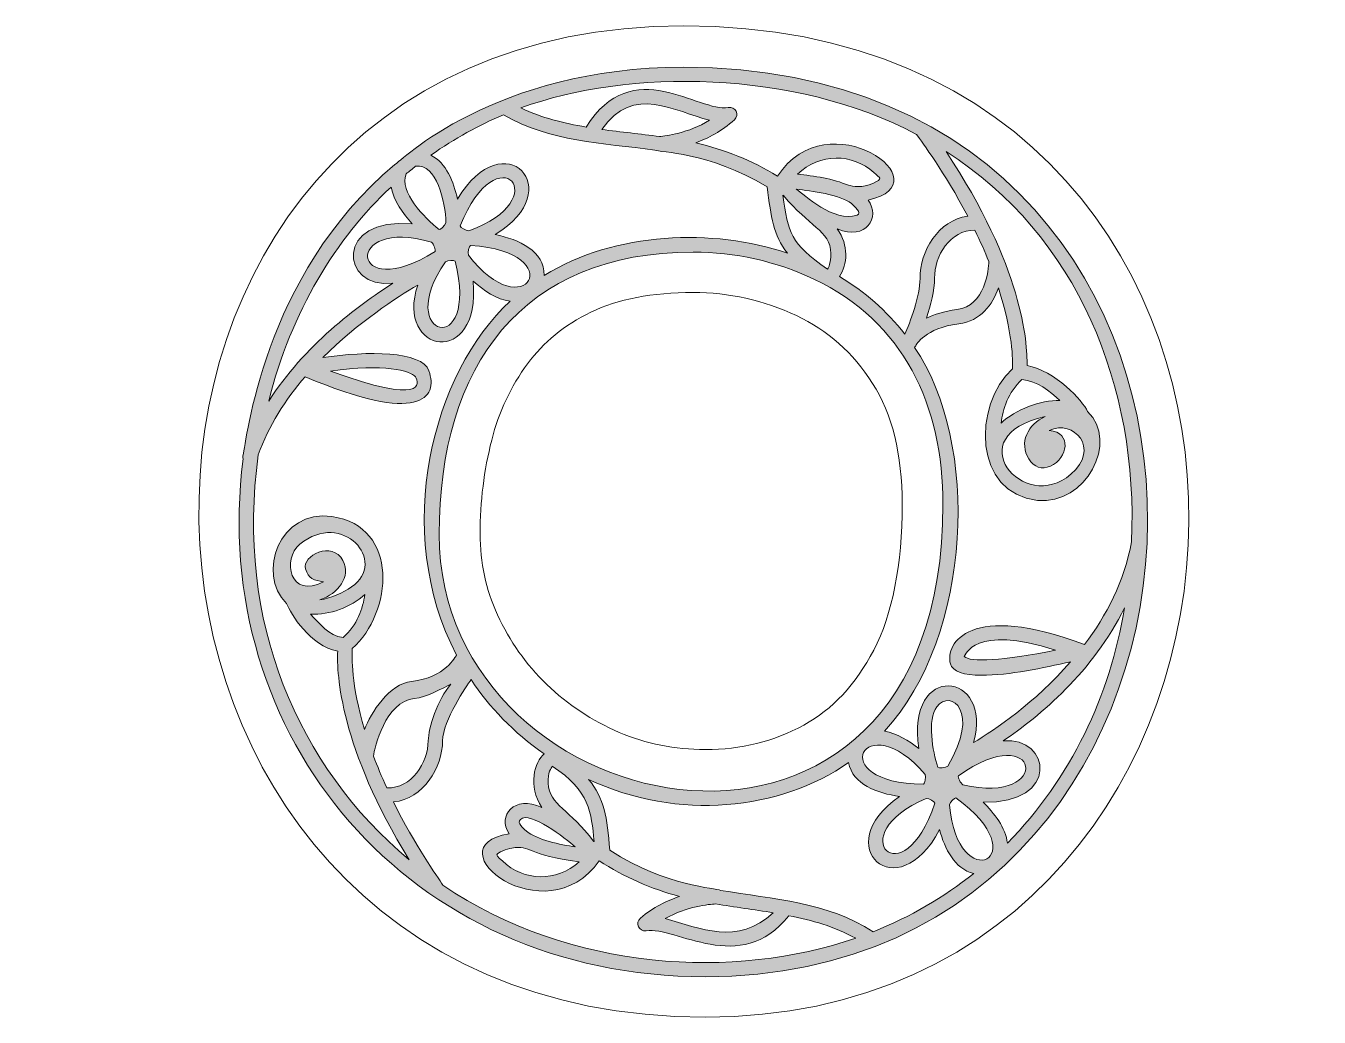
# Model space of a CAD drawing. Header units: inches. Extents: x -26 to -12.2, y -9.1 to -3.1.
# Drawn here: x -16.219 to -14.043, y -8.841 to -7.174 of the extents above; entities that cross this region are included whole.
import ezdxf

# ---------------------------------------------------------------- set-up
doc = ezdxf.new("R2010")
doc.units = ezdxf.units.IN
doc.header["$MEASUREMENT"] = 0
doc.layers.add('_U+0421_U+043B_U+043E_U+0439 1', color=7, linetype='Continuous')

msp = doc.modelspace()

# ---------------------------------------------------------------- hatches: boundary and pattern name
at = {"layer": '_U+0421_U+043B_U+043E_U+0439 1', "true_color": 0xffffff}
h = msp.add_hatch(color=7, dxfattribs=at)
h.dxf.hatch_style = 2
edge = h.paths.add_edge_path()
edge.add_spline(control_points=[(-15.1125, -7.2438), (-15.4311, -7.2438), (-15.5903, -7.4034), (-15.5981, -7.4075), (-15.8233, -7.5968), (-15.8471, -7.8759), (-15.8533, -7.8954), (-15.8541, -7.8978), (-15.8539, -7.9002), (-15.8532, -7.9025), (-15.9127, -8.3687), (-15.5754, -8.7732), (-15.0757, -8.7732), (-14.1045, -8.7732), (-14.0505, -7.2438), (-15.1125, -7.2438)], knot_values=[0, 0, 0, 0, 0.013889, 0.013889, 0.013889, 0.027778, 0.027778, 0.027778, 0.041667, 0.041667, 0.041667, 0.055556, 0.055556, 0.055556, 0.069444, 0.069444, 0.069444, 0.069444], degree=3, periodic=0)
edge.add_line((-15.1125, -7.2438), (-15.1125, -7.2438))
edge = h.paths.add_edge_path()
edge.add_spline(control_points=[(-14.7202, -7.3568), (-14.7111, -7.3704), (-14.6738, -7.4187), (-14.6343, -7.4941), (-14.6839, -7.5008), (-14.7148, -7.5535), (-14.7144, -7.5988), (-14.7142, -7.6283), (-14.7319, -7.6738), (-14.7398, -7.6928), (-14.771, -7.6531), (-14.8078, -7.6207), (-14.8499, -7.5958), (-14.8364, -7.5753), (-14.834, -7.5432), (-14.8537, -7.5156), (-14.8053, -7.5362), (-14.7805, -7.4959), (-14.8019, -7.4671), (-14.6707, -7.4396), (-14.8695, -7.2965), (-14.9544, -7.4269), (-14.9971, -7.4005), (-15.0432, -7.3823), (-15.0915, -7.3709), (-15.0708, -7.3632), (-15.0478, -7.3511), (-15.0268, -7.3322), (-15.0176, -7.3241), (-15.0251, -7.309), (-15.0373, -7.3113), (-15.0856, -7.3211), (-15.1982, -7.219), (-15.2762, -7.3443), (-15.3142, -7.3379), (-15.3505, -7.3292), (-15.3858, -7.3121), (-15.206, -7.2465), (-14.9268, -7.2471), (-14.7202, -7.3568)], knot_values=[0, 0, 0, 0, 0.013889, 0.013889, 0.013889, 0.027778, 0.027778, 0.027778, 0.041667, 0.041667, 0.041667, 0.055556, 0.055556, 0.055556, 0.069444, 0.069444, 0.069444, 0.083333, 0.083333, 0.083333, 0.097222, 0.097222, 0.097222, 0.111111, 0.111111, 0.111111, 0.125, 0.125, 0.125, 0.138889, 0.138889, 0.138889, 0.152778, 0.152778, 0.152778, 0.166667, 0.166667, 0.166667, 0.180556, 0.180556, 0.180556, 0.180556], degree=3, periodic=0)
edge.add_line((-14.7202, -7.3568), (-14.7202, -7.3568))
edge = h.paths.add_edge_path()
edge.add_spline(control_points=[(-14.6222, -7.5179), (-14.6132, -7.5364), (-14.6054, -7.5539), (-14.5988, -7.5704), (-14.5993, -7.584), (-14.6044, -7.6451), (-14.6526, -7.6512), (-14.6741, -7.6539), (-14.6908, -7.6595), (-14.7038, -7.666), (-14.6966, -7.6443), (-14.69, -7.6188), (-14.6901, -7.5986), (-14.6905, -7.5612), (-14.664, -7.5171), (-14.6222, -7.5179)], knot_values=[0, 0, 0, 0, 0.013889, 0.013889, 0.013889, 0.027778, 0.027778, 0.027778, 0.041667, 0.041667, 0.041667, 0.055556, 0.055556, 0.055556, 0.069444, 0.069444, 0.069444, 0.069444], degree=3, periodic=0)
edge.add_line((-14.6222, -7.5179), (-14.6222, -7.5179))
edge = h.paths.add_edge_path()
edge.add_spline(control_points=[(-14.668, -8.4188), (-14.6717, -8.4216), (-14.6828, -8.4229), (-14.6847, -8.4206), (-14.693, -8.3945), (-14.703, -8.3409), (-14.6865, -8.3193), (-14.6625, -8.2882), (-14.6122, -8.3273), (-14.668, -8.4188)], knot_values=[0, 0, 0, 0, 0.013889, 0.013889, 0.013889, 0.027778, 0.027778, 0.027778, 0.041667, 0.041667, 0.041667, 0.041667], degree=3, periodic=0)
edge.add_line((-14.668, -8.4188), (-14.668, -8.4188))
edge = h.paths.add_edge_path()
edge.add_spline(control_points=[(-14.6423, -8.4505), (-14.6463, -8.4477), (-14.6514, -8.4378), (-14.6499, -8.4355), (-14.5119, -8.336), (-14.4893, -8.4861), (-14.6423, -8.4505)], knot_values=[0, 0, 0, 0, 0.013889, 0.013889, 0.013889, 0.027778, 0.027778, 0.027778, 0.027778], degree=3, periodic=0)
edge.add_line((-14.6423, -8.4505), (-14.6423, -8.4505))
edge = h.paths.add_edge_path()
edge.add_spline(control_points=[(-14.6894, -8.4812), (-14.743, -8.6436), (-14.849, -8.5339), (-14.7039, -8.4735), (-14.6993, -8.4734), (-14.6896, -8.4784), (-14.6894, -8.4812)], knot_values=[0, 0, 0, 0, 0.013889, 0.013889, 0.013889, 0.027778, 0.027778, 0.027778, 0.027778], degree=3, periodic=0)
edge.add_line((-14.6894, -8.4812), (-14.6894, -8.4812))
edge = h.paths.add_edge_path()
edge.add_spline(control_points=[(-14.7088, -8.4493), (-14.8793, -8.4485), (-14.8077, -8.3134), (-14.7058, -8.4328), (-14.7043, -8.4373), (-14.7061, -8.4482), (-14.7088, -8.4493)], knot_values=[0, 0, 0, 0, 0.013889, 0.013889, 0.013889, 0.027778, 0.027778, 0.027778, 0.027778], degree=3, periodic=0)
edge.add_line((-14.7088, -8.4493), (-14.7088, -8.4493))
edge = h.paths.add_edge_path()
edge.add_spline(control_points=[(-15.5234, -8.0292), (-15.5234, -7.7456), (-15.3841, -7.5546), (-15.0959, -7.5546), (-15.0257, -7.5546), (-14.9575, -7.5699), (-14.8932, -7.6), (-14.7423, -7.6709), (-14.6759, -7.8124), (-14.6759, -7.9791), (-14.6759, -8.6956), (-15.5234, -8.528), (-15.5234, -8.0292)], knot_values=[0, 0, 0, 0, 0.013889, 0.013889, 0.013889, 0.027778, 0.027778, 0.027778, 0.041667, 0.041667, 0.041667, 0.055556, 0.055556, 0.055556, 0.055556], degree=3, periodic=0)
edge.add_line((-15.5234, -8.0292), (-15.5234, -8.0292))
edge = h.paths.add_edge_path()
edge.add_spline(control_points=[(-15.2881, -8.5799), (-15.3257, -8.6142), (-15.3815, -8.613), (-15.4171, -8.5784), (-15.4184, -8.5771), (-15.4264, -8.5701), (-15.4262, -8.5682), (-15.4255, -8.5635), (-15.4088, -8.5582), (-15.4014, -8.5569), (-15.3688, -8.551), (-15.3748, -8.5692), (-15.2881, -8.5799)], knot_values=[0, 0, 0, 0, 0.013889, 0.013889, 0.013889, 0.027778, 0.027778, 0.027778, 0.041667, 0.041667, 0.041667, 0.055556, 0.055556, 0.055556, 0.055556], degree=3, periodic=0)
edge.add_line((-15.2881, -8.5799), (-15.2881, -8.5799))
edge = h.paths.add_edge_path()
edge.add_spline(control_points=[(-15.3868, -8.5086), (-15.3712, -8.4934), (-15.3109, -8.5408), (-15.2944, -8.5547), (-15.3194, -8.5511), (-15.3585, -8.5435), (-15.3773, -8.5277), (-15.3818, -8.524), (-15.393, -8.5146), (-15.3868, -8.5086)], knot_values=[0, 0, 0, 0, 0.013889, 0.013889, 0.013889, 0.027778, 0.027778, 0.027778, 0.041667, 0.041667, 0.041667, 0.041667], degree=3, periodic=0)
edge.add_line((-15.3868, -8.5086), (-15.3868, -8.5086))
edge = h.paths.add_edge_path()
edge.add_spline(control_points=[(-15.3401, -8.4479), (-15.3411, -8.4284), (-15.3346, -8.4229), (-15.3334, -8.4189), (-15.2693, -8.4611), (-15.2681, -8.4965), (-15.2626, -8.5457), (-15.2629, -8.5456), (-15.2633, -8.5454), (-15.2636, -8.5453), (-15.3032, -8.492), (-15.3384, -8.4849), (-15.3401, -8.4479)], knot_values=[0, 0, 0, 0, 0.013889, 0.013889, 0.013889, 0.027778, 0.027778, 0.027778, 0.041667, 0.041667, 0.041667, 0.055556, 0.055556, 0.055556, 0.055556], degree=3, periodic=0)
edge.add_line((-15.3401, -8.4479), (-15.3401, -8.4479))
edge = h.paths.add_edge_path()
edge.add_spline(control_points=[(-15.4705, -7.5433), (-15.3006, -7.5544), (-15.3794, -7.6846), (-15.4743, -7.5596), (-15.4755, -7.555), (-15.4731, -7.5442), (-15.4705, -7.5433)], knot_values=[0, 0, 0, 0, 0.013889, 0.013889, 0.013889, 0.027778, 0.027778, 0.027778, 0.027778], degree=3, periodic=0)
edge.add_line((-15.4705, -7.5433), (-15.4705, -7.5433))
edge = h.paths.add_edge_path()
edge.add_spline(control_points=[(-15.488, -7.5107), (-15.4248, -7.3513), (-15.3251, -7.4671), (-15.4737, -7.5188), (-15.4785, -7.5186), (-15.488, -7.5133), (-15.488, -7.5107)], knot_values=[0, 0, 0, 0, 0.013889, 0.013889, 0.013889, 0.027778, 0.027778, 0.027778, 0.027778], degree=3, periodic=0)
edge.add_line((-15.488, -7.5107), (-15.488, -7.5107))
edge = h.paths.add_edge_path()
edge.add_spline(control_points=[(-14.8298, -7.4731), (-14.8251, -7.4768), (-14.8116, -7.4896), (-14.8203, -7.4924), (-14.8602, -7.5052), (-14.9088, -7.4582), (-14.9227, -7.4488), (-14.8981, -7.4516), (-14.8493, -7.4579), (-14.8298, -7.4731)], knot_values=[0, 0, 0, 0, 0.013889, 0.013889, 0.013889, 0.027778, 0.027778, 0.027778, 0.041667, 0.041667, 0.041667, 0.041667], degree=3, periodic=0)
edge.add_line((-14.8298, -7.4731), (-14.8298, -7.4731))
edge = h.paths.add_edge_path()
edge.add_spline(control_points=[(-14.9207, -7.4237), (-14.8835, -7.3877), (-14.8276, -7.3884), (-14.792, -7.421), (-14.7816, -7.4305), (-14.7764, -7.431), (-14.7929, -7.4388), (-14.8121, -7.4478), (-14.8274, -7.4434), (-14.8351, -7.4423), (-14.8601, -7.4313), (-14.8934, -7.4263), (-14.9207, -7.4237)], knot_values=[0, 0, 0, 0, 0.013889, 0.013889, 0.013889, 0.027778, 0.027778, 0.027778, 0.041667, 0.041667, 0.041667, 0.055556, 0.055556, 0.055556, 0.055556], degree=3, periodic=0)
edge.add_line((-14.9207, -7.4237), (-14.9207, -7.4237))
edge = h.paths.add_edge_path()
edge.add_spline(control_points=[(-14.8644, -7.5572), (-14.8642, -7.5631), (-14.8661, -7.5797), (-14.8703, -7.5833), (-14.9332, -7.5389), (-14.9362, -7.5228), (-14.9451, -7.459), (-14.9447, -7.4592), (-14.9443, -7.4593), (-14.9439, -7.4595), (-14.9025, -7.5114), (-14.8655, -7.5177), (-14.8644, -7.5572)], knot_values=[0, 0, 0, 0, 0.013889, 0.013889, 0.013889, 0.027778, 0.027778, 0.027778, 0.041667, 0.041667, 0.041667, 0.055556, 0.055556, 0.055556, 0.055556], degree=3, periodic=0)
edge.add_line((-14.8644, -7.5572), (-14.8644, -7.5572))
edge = h.paths.add_edge_path()
edge.add_spline(control_points=[(-15.1525, -7.3602), (-15.185, -7.3559), (-15.2176, -7.3528), (-15.25, -7.3483), (-15.1956, -7.2715), (-15.1278, -7.3186), (-15.0684, -7.3329), (-15.1049, -7.3549), (-15.1422, -7.3593), (-15.1525, -7.3602)], knot_values=[0, 0, 0, 0, 0.013889, 0.013889, 0.013889, 0.027778, 0.027778, 0.027778, 0.041667, 0.041667, 0.041667, 0.041667], degree=3, periodic=0)
edge.add_line((-15.1525, -7.3602), (-15.1525, -7.3602))
edge = h.paths.add_edge_path()
edge.add_spline(control_points=[(-15.4152, -7.3237), (-15.3376, -7.369), (-15.248, -7.3713), (-15.1607, -7.383), (-15.1522, -7.3876), (-15.0721, -7.3847), (-14.9717, -7.4449), (-14.9647, -7.4969), (-14.962, -7.5257), (-14.9375, -7.5563), (-15.0627, -7.5142), (-15.2278, -7.52), (-15.3467, -7.5939), (-15.3462, -7.5525), (-15.3888, -7.5339), (-15.4292, -7.5248), (-15.3039, -7.4503), (-15.4144, -7.334), (-15.4926, -7.4656), (-15.499, -7.4366), (-15.511, -7.4048), (-15.5375, -7.3916), (-15.4967, -7.3631), (-15.4572, -7.3416), (-15.4152, -7.3237)], knot_values=[0, 0, 0, 0, 0.013889, 0.013889, 0.013889, 0.027778, 0.027778, 0.027778, 0.041667, 0.041667, 0.041667, 0.055556, 0.055556, 0.055556, 0.069444, 0.069444, 0.069444, 0.083333, 0.083333, 0.083333, 0.097222, 0.097222, 0.097222, 0.111111, 0.111111, 0.111111, 0.111111], degree=3, periodic=0)
edge.add_line((-15.4152, -7.3237), (-15.4152, -7.3237))
edge = h.paths.add_edge_path()
edge.add_spline(control_points=[(-15.5129, -7.5711), (-15.509, -7.5686), (-15.4982, -7.5678), (-15.4965, -7.5701), (-15.4544, -7.7364), (-15.6025, -7.699), (-15.5129, -7.5711)], knot_values=[0, 0, 0, 0, 0.013889, 0.013889, 0.013889, 0.027778, 0.027778, 0.027778, 0.027778], degree=3, periodic=0)
edge.add_line((-15.5129, -7.5711), (-15.5129, -7.5711))
edge = h.paths.add_edge_path()
edge.add_spline(control_points=[(-15.5363, -7.5382), (-15.5326, -7.5412), (-15.5285, -7.5514), (-15.5303, -7.5538), (-15.6753, -7.6448), (-15.6861, -7.4929), (-15.5363, -7.5382)], knot_values=[0, 0, 0, 0, 0.013889, 0.013889, 0.013889, 0.027778, 0.027778, 0.027778, 0.027778], degree=3, periodic=0)
edge.add_line((-15.5363, -7.5382), (-15.5363, -7.5382))
edge = h.paths.add_edge_path()
edge.add_spline(control_points=[(-15.579, -7.4232), (-15.5737, -7.4189), (-15.5685, -7.4145), (-15.563, -7.4103), (-15.5279, -7.4053), (-15.5129, -7.4697), (-15.512, -7.5056), (-15.5137, -7.5101), (-15.5213, -7.5177), (-15.5236, -7.5169), (-15.5484, -7.4965), (-15.5915, -7.453), (-15.579, -7.4232)], knot_values=[0, 0, 0, 0, 0.013889, 0.013889, 0.013889, 0.027778, 0.027778, 0.027778, 0.041667, 0.041667, 0.041667, 0.055556, 0.055556, 0.055556, 0.055556], degree=3, periodic=0)
edge.add_line((-15.579, -7.4232), (-15.579, -7.4232))
edge = h.paths.add_edge_path()
edge.add_spline(control_points=[(-15.6043, -7.4454), (-15.6, -7.4684), (-15.5841, -7.4897), (-15.5687, -7.5073), (-15.6998, -7.4943), (-15.6906, -7.6173), (-15.6015, -7.6071), (-15.6604, -7.6446), (-15.751, -7.7125), (-15.8102, -7.8052), (-15.7722, -7.6541), (-15.6969, -7.5311), (-15.6043, -7.4454)], knot_values=[0, 0, 0, 0, 0.013889, 0.013889, 0.013889, 0.027778, 0.027778, 0.027778, 0.041667, 0.041667, 0.041667, 0.055556, 0.055556, 0.055556, 0.055556], degree=3, periodic=0)
edge.add_line((-15.6043, -7.4454), (-15.6043, -7.4454))
edge = h.paths.add_edge_path()
edge.add_spline(control_points=[(-15.8277, -7.8957), (-15.8107, -7.8467), (-15.7819, -7.8025), (-15.7488, -7.7641), (-15.5562, -7.8458), (-15.5247, -7.8002), (-15.5407, -7.7542), (-15.5524, -7.7206), (-15.6442, -7.7208), (-15.7189, -7.732), (-15.6598, -7.6728), (-15.5946, -7.6307), (-15.5594, -7.61), (-15.5984, -7.7256), (-15.4526, -7.7513), (-15.4663, -7.6036), (-15.4487, -7.619), (-15.4271, -7.6345), (-15.404, -7.6373), (-15.5345, -7.7574), (-15.6035, -8.0232), (-15.4943, -8.2322), (-15.4944, -8.2323), (-15.4944, -8.2323), (-15.4945, -8.2324), (-15.4951, -8.2336), (-15.5133, -8.2707), (-15.5698, -8.2765), (-15.607, -8.2803), (-15.6385, -8.3295), (-15.649, -8.3575), (-15.6716, -8.282), (-15.6705, -8.2346), (-15.6695, -8.2212), (-15.6022, -8.1616), (-15.5889, -8.016), (-15.7039, -7.9993), (-15.792, -7.9866), (-15.8312, -8.0949), (-15.7803, -8.1454), (-15.7728, -8.1632), (-15.7408, -8.2167), (-15.6941, -8.2259), (-15.6959, -8.264), (-15.6903, -8.3878), (-15.574, -8.5763), (-15.7611, -8.4201), (-15.8667, -8.1752), (-15.8277, -7.8957)], knot_values=[0, 0, 0, 0, 0.013889, 0.013889, 0.013889, 0.027778, 0.027778, 0.027778, 0.041667, 0.041667, 0.041667, 0.055556, 0.055556, 0.055556, 0.069444, 0.069444, 0.069444, 0.083333, 0.083333, 0.083333, 0.097222, 0.097222, 0.097222, 0.111111, 0.111111, 0.111111, 0.125, 0.125, 0.125, 0.138889, 0.138889, 0.138889, 0.152778, 0.152778, 0.152778, 0.166667, 0.166667, 0.166667, 0.180556, 0.180556, 0.180556, 0.194444, 0.194444, 0.194444, 0.208333, 0.208333, 0.208333, 0.222222, 0.222222, 0.222222, 0.222222], degree=3, periodic=0)
edge.add_line((-15.8277, -7.8957), (-15.8277, -7.8957))
edge = h.paths.add_edge_path()
edge.add_spline(control_points=[(-15.706, -7.7547), (-15.6162, -7.7421), (-15.5717, -7.7539), (-15.5631, -7.7646), (-15.5572, -7.7749), (-15.5466, -7.8134), (-15.706, -7.7547)], knot_values=[0, 0, 0, 0, 0.013889, 0.013889, 0.013889, 0.027778, 0.027778, 0.027778, 0.027778], degree=3, periodic=0)
edge.add_line((-15.706, -7.7547), (-15.706, -7.7547))
edge = h.paths.add_edge_path()
edge.add_spline(control_points=[(-15.5037, -8.2811), (-15.5264, -8.3064), (-15.5416, -8.356), (-15.5418, -8.3763), (-15.5424, -8.4135), (-15.5695, -8.4572), (-15.6116, -8.4554), (-15.6202, -8.4367), (-15.6276, -8.419), (-15.6338, -8.4024), (-15.633, -8.3888), (-15.6135, -8.3104), (-15.5652, -8.3054), (-15.5436, -8.3032), (-15.5168, -8.2874), (-15.5037, -8.2811)], knot_values=[0, 0, 0, 0, 0.013889, 0.013889, 0.013889, 0.027778, 0.027778, 0.027778, 0.041667, 0.041667, 0.041667, 0.055556, 0.055556, 0.055556, 0.069444, 0.069444, 0.069444, 0.069444], degree=3, periodic=0)
edge.add_line((-15.5037, -8.2811), (-15.5037, -8.2811))
edge = h.paths.add_edge_path()
edge.add_spline(control_points=[(-15.6853, -8.0734), (-15.7035, -8.0391), (-15.7544, -8.0652), (-15.7482, -8.0872), (-15.7435, -8.1037), (-15.734, -8.1072), (-15.7181, -8.1089), (-15.7744, -8.1396), (-15.7883, -8.0708), (-15.7579, -8.0459), (-15.6862, -7.9872), (-15.6086, -8.0747), (-15.671, -8.1177), (-15.6857, -8.1278), (-15.7046, -8.1362), (-15.7239, -8.1396), (-15.6936, -8.1287), (-15.6709, -8.1006), (-15.6853, -8.0734)], knot_values=[0, 0, 0, 0, 0.013889, 0.013889, 0.013889, 0.027778, 0.027778, 0.027778, 0.041667, 0.041667, 0.041667, 0.055556, 0.055556, 0.055556, 0.069444, 0.069444, 0.069444, 0.083333, 0.083333, 0.083333, 0.083333], degree=3, periodic=0)
edge.add_line((-15.6853, -8.0734), (-15.6853, -8.0734))
edge = h.paths.add_edge_path()
edge.add_spline(control_points=[(-15.6483, -8.1303), (-15.6517, -8.1536), (-15.6612, -8.1815), (-15.6851, -8.2029), (-15.7098, -8.1997), (-15.724, -8.1797), (-15.74, -8.1633), (-15.7066, -8.1652), (-15.6729, -8.1518), (-15.6483, -8.1303)], knot_values=[0, 0, 0, 0, 0.013889, 0.013889, 0.013889, 0.027778, 0.027778, 0.027778, 0.041667, 0.041667, 0.041667, 0.041667], degree=3, periodic=0)
edge.add_line((-15.6483, -8.1303), (-15.6483, -8.1303))
edge = h.paths.add_edge_path()
edge.add_spline(control_points=[(-15.5172, -8.6191), (-15.5265, -8.6044), (-15.5639, -8.5526), (-15.6002, -8.4793), (-15.5497, -8.4737), (-15.5182, -8.4214), (-15.5176, -8.3766), (-15.5171, -8.3421), (-15.477, -8.2839), (-15.4698, -8.2736), (-15.439, -8.3198), (-15.3986, -8.3623), (-15.3466, -8.3985), (-15.3634, -8.4109), (-15.3745, -8.4528), (-15.3508, -8.4883), (-15.397, -8.4672), (-15.4265, -8.5021), (-15.4057, -8.5327), (-15.5383, -8.5544), (-15.3444, -8.7067), (-15.2542, -8.578), (-15.2124, -8.6056), (-15.1669, -8.6252), (-15.1191, -8.6381), (-15.14, -8.6452), (-15.1634, -8.6565), (-15.185, -8.6747), (-15.1943, -8.6826), (-15.1874, -8.6979), (-15.1751, -8.6959), (-15.1262, -8.6876), (-15.0165, -8.7732), (-14.9353, -8.6705), (-14.8956, -8.6784), (-14.859, -8.6885), (-14.8227, -8.7083), (-15.0254, -8.7783), (-15.3022, -8.7649), (-15.5172, -8.6191)], knot_values=[0, 0, 0, 0, 0.013889, 0.013889, 0.013889, 0.027778, 0.027778, 0.027778, 0.041667, 0.041667, 0.041667, 0.055556, 0.055556, 0.055556, 0.069444, 0.069444, 0.069444, 0.083333, 0.083333, 0.083333, 0.097222, 0.097222, 0.097222, 0.111111, 0.111111, 0.111111, 0.125, 0.125, 0.125, 0.138889, 0.138889, 0.138889, 0.152778, 0.152778, 0.152778, 0.166667, 0.166667, 0.166667, 0.180556, 0.180556, 0.180556, 0.180556], degree=3, periodic=0)
edge.add_line((-15.5172, -8.6191), (-15.5172, -8.6191))
edge = h.paths.add_edge_path()
edge.add_spline(control_points=[(-15.0586, -8.6508), (-15.0262, -8.656), (-14.9936, -8.6602), (-14.9613, -8.6656), (-15.022, -8.7212), (-15.0836, -8.6917), (-15.1433, -8.6753), (-15.1063, -8.6546), (-15.0691, -8.6513), (-15.0586, -8.6508)], knot_values=[0, 0, 0, 0, 0.013889, 0.013889, 0.013889, 0.027778, 0.027778, 0.027778, 0.041667, 0.041667, 0.041667, 0.041667], degree=3, periodic=0)
edge.add_line((-15.0586, -8.6508), (-15.0586, -8.6508))
edge = h.paths.add_edge_path()
edge.add_spline(control_points=[(-14.7935, -8.6974), (-14.8703, -8.6475), (-14.9614, -8.6426), (-15.0497, -8.628), (-15.0582, -8.6233), (-15.1387, -8.6233), (-15.2366, -8.5603), (-15.2407, -8.5048), (-15.2454, -8.4729), (-15.2722, -8.4413), (-15.1206, -8.512), (-14.9499, -8.4929), (-14.8346, -8.4131), (-14.8276, -8.4505), (-14.7864, -8.4641), (-14.7488, -8.4702), (-14.8703, -8.5533), (-14.7516, -8.6609), (-14.6819, -8.5257), (-14.6725, -8.558), (-14.6567, -8.5916), (-14.6242, -8.5995), (-14.6746, -8.6398), (-14.7301, -8.6722), (-14.7935, -8.6974)], knot_values=[0, 0, 0, 0, 0.013889, 0.013889, 0.013889, 0.027778, 0.027778, 0.027778, 0.041667, 0.041667, 0.041667, 0.055556, 0.055556, 0.055556, 0.069444, 0.069444, 0.069444, 0.083333, 0.083333, 0.083333, 0.097222, 0.097222, 0.097222, 0.111111, 0.111111, 0.111111, 0.111111], degree=3, periodic=0)
edge.add_line((-14.7935, -8.6974), (-14.7935, -8.6974))
edge = h.paths.add_edge_path()
edge.add_spline(control_points=[(-14.6649, -8.4842), (-14.6635, -8.4797), (-14.6566, -8.4717), (-14.6543, -8.4723), (-14.514, -8.5741), (-14.6523, -8.6401), (-14.6649, -8.4842)], knot_values=[0, 0, 0, 0, 0.013889, 0.013889, 0.013889, 0.027778, 0.027778, 0.027778, 0.027778], degree=3, periodic=0)
edge.add_line((-14.6649, -8.4842), (-14.6649, -8.4842))
edge = h.paths.add_edge_path()
edge.add_spline(control_points=[(-14.5676, -8.5486), (-14.5699, -8.5229), (-14.5901, -8.4977), (-14.6083, -8.4794), (-14.4792, -8.4838), (-14.4939, -8.3686), (-14.5746, -8.3767), (-14.5135, -8.3351), (-14.4229, -8.2598), (-14.3703, -8.1527), (-14.3953, -8.3006), (-14.4601, -8.4397), (-14.5676, -8.5486)], knot_values=[0, 0, 0, 0, 0.013889, 0.013889, 0.013889, 0.027778, 0.027778, 0.027778, 0.041667, 0.041667, 0.041667, 0.055556, 0.055556, 0.055556, 0.055556], degree=3, periodic=0)
edge.add_line((-14.5676, -8.5486), (-14.5676, -8.5486))
edge = h.paths.add_edge_path()
edge.add_spline(control_points=[(-14.4376, -8.2146), (-14.631, -8.1418), (-14.6727, -8.2128), (-14.6634, -8.2469), (-14.6598, -8.2602), (-14.6399, -8.2662), (-14.6118, -8.2662), (-14.5634, -8.2662), (-14.5073, -8.2538), (-14.4611, -8.2436), (-14.5205, -8.312), (-14.589, -8.3581), (-14.6245, -8.3795), (-14.5906, -8.2589), (-14.7395, -8.2423), (-14.7164, -8.3895), (-14.7333, -8.3763), (-14.7531, -8.3637), (-14.7743, -8.3604), (-14.6254, -8.1978), (-14.6138, -7.8741), (-14.7237, -7.7148), (-14.7229, -7.714), (-14.7223, -7.7131), (-14.7218, -7.7121), (-14.7211, -7.7109), (-14.7059, -7.6823), (-14.6495, -7.6752), (-14.6125, -7.6705), (-14.5924, -7.6431), (-14.5826, -7.6149), (-14.5583, -7.6899), (-14.5583, -7.7373), (-14.559, -7.7507), (-14.6258, -7.8126), (-14.6251, -7.9607), (-14.5168, -7.9721), (-14.4358, -7.9806), (-14.3793, -7.8733), (-14.4328, -7.8225), (-14.4405, -7.8051), (-14.4875, -7.7536), (-14.5345, -7.7454), (-14.5336, -7.7065), (-14.5423, -7.5781), (-14.6708, -7.3854), (-14.4489, -7.5268), (-14.3471, -7.7812), (-14.3587, -8.0419), (-14.3709, -8.1084), (-14.4011, -8.1661), (-14.4376, -8.2146)], knot_values=[0, 0, 0, 0, 0.013889, 0.013889, 0.013889, 0.027778, 0.027778, 0.027778, 0.041667, 0.041667, 0.041667, 0.055556, 0.055556, 0.055556, 0.069444, 0.069444, 0.069444, 0.083333, 0.083333, 0.083333, 0.097222, 0.097222, 0.097222, 0.111111, 0.111111, 0.111111, 0.125, 0.125, 0.125, 0.138889, 0.138889, 0.138889, 0.152778, 0.152778, 0.152778, 0.166667, 0.166667, 0.166667, 0.180556, 0.180556, 0.180556, 0.194444, 0.194444, 0.194444, 0.208333, 0.208333, 0.208333, 0.222222, 0.222222, 0.222222, 0.236111, 0.236111, 0.236111, 0.236111], degree=3, periodic=0)
edge.add_line((-14.4376, -8.2146), (-14.4376, -8.2146))
edge = h.paths.add_edge_path()
edge.add_spline(control_points=[(-14.4864, -8.2241), (-14.5752, -8.2421), (-14.6307, -8.2447), (-14.64, -8.2345), (-14.6384, -8.2333), (-14.6245, -8.1798), (-14.4864, -8.2241)], knot_values=[0, 0, 0, 0, 0.013889, 0.013889, 0.013889, 0.027778, 0.027778, 0.027778, 0.027778], degree=3, periodic=0)
edge.add_line((-14.4864, -8.2241), (-14.4864, -8.2241))
edge = h.paths.add_edge_path()
edge.add_spline(control_points=[(-14.5315, -7.9024), (-14.5224, -7.9166), (-14.5102, -7.921), (-14.4951, -7.9144), (-14.4659, -7.9015), (-14.4581, -7.8579), (-14.4971, -7.8547), (-14.4565, -7.8347), (-14.4102, -7.8849), (-14.4606, -7.9283), (-14.5402, -7.9968), (-14.6524, -7.8632), (-14.5038, -7.8313), (-14.5334, -7.8433), (-14.5484, -7.8759), (-14.5315, -7.9024)], knot_values=[0, 0, 0, 0, 0.013889, 0.013889, 0.013889, 0.027778, 0.027778, 0.027778, 0.041667, 0.041667, 0.041667, 0.055556, 0.055556, 0.055556, 0.069444, 0.069444, 0.069444, 0.069444], degree=3, periodic=0)
edge.add_line((-14.5315, -7.9024), (-14.5315, -7.9024))
edge = h.paths.add_edge_path()
edge.add_spline(control_points=[(-14.5782, -7.8421), (-14.5753, -7.8188), (-14.5665, -7.7907), (-14.543, -7.7687), (-14.5182, -7.7712), (-14.4955, -7.7883), (-14.4791, -7.8044), (-14.5121, -7.8033), (-14.5538, -7.8198), (-14.5782, -7.8421)], knot_values=[0, 0, 0, 0, 0.013889, 0.013889, 0.013889, 0.027778, 0.027778, 0.027778, 0.041667, 0.041667, 0.041667, 0.041667], degree=3, periodic=0)
edge.add_line((-14.5782, -7.8421), (-14.5782, -7.8421))

# ---------------------------------------------------------------- linework, layer by layer
at = {"layer": '_U+0421_U+043B_U+043E_U+0439 1', "color": 1, "lineweight": 9, "true_color": 0xff0000}
for points, knots in [([(-15.0757, -8.8411), (-16.1919, -8.8411), (-16.2187, -7.1742), (-15.1125, -7.1742), (-13.954, -7.1742), (-14.0159, -8.8411), (-15.0757, -8.8411)], [0, 0, 0, 0, 1, 1, 1, 2, 2, 2, 2]), ([(-15.0959, -7.6225), (-15.1652, -7.6225), (-15.2232, -7.6337), (-15.2681, -7.6557), (-15.3131, -7.6777), (-15.348, -7.706), (-15.3747, -7.7423), (-15.4027, -7.7803), (-15.423, -7.8234), (-15.435, -7.8706), (-15.448, -7.9214), (-15.4546, -7.9745), (-15.4546, -8.0283), (-15.4546, -8.0768), (-15.445, -8.1214), (-15.4252, -8.1647), (-15.405, -8.2087), (-15.3771, -8.2481), (-15.3423, -8.2817), (-15.3072, -8.3156), (-15.2662, -8.3426), (-15.2205, -8.3622), (-15.1756, -8.3813), (-15.1269, -8.3911), (-15.0757, -8.3911), (-15.0153, -8.3911), (-14.9611, -8.3776), (-14.9101, -8.3499), (-14.8616, -8.3236), (-14.823, -8.2823), (-14.7924, -8.2238), (-14.7607, -8.1633), (-14.7446, -8.0807), (-14.7446, -7.9783), (-14.7446, -7.8945), (-14.7613, -7.8263), (-14.7942, -7.7754), (-14.8278, -7.7234), (-14.8698, -7.6862), (-14.9224, -7.6614), (-14.9775, -7.6356), (-15.0359, -7.6225), (-15.0959, -7.6225)], [0, 0, 0, 0, 1, 1, 1, 2, 2, 2, 3, 3, 3, 4, 4, 4, 5, 5, 5, 6, 6, 6, 7, 7, 7, 8, 8, 8, 9, 9, 9, 10, 10, 10, 11, 11, 11, 12, 12, 12, 13, 13, 13, 14, 14, 14, 14])]:
    msp.add_open_spline(points, degree=3, knots=knots, dxfattribs=at)
at = {"layer": '_U+0421_U+043B_U+043E_U+0439 1', "lineweight": 0}
for points, knots in [([(-14.7202, -7.3568), (-14.7111, -7.3704), (-14.6738, -7.4187), (-14.6343, -7.4941), (-14.6839, -7.5008), (-14.7148, -7.5535), (-14.7144, -7.5988), (-14.7142, -7.6283), (-14.7319, -7.6738), (-14.7398, -7.6928), (-14.771, -7.6531), (-14.8078, -7.6207), (-14.8499, -7.5958), (-14.8364, -7.5753), (-14.834, -7.5432), (-14.8537, -7.5156), (-14.8053, -7.5362), (-14.7805, -7.4959), (-14.8019, -7.4671), (-14.6707, -7.4396), (-14.8695, -7.2965), (-14.9544, -7.4269), (-14.9971, -7.4005), (-15.0432, -7.3823), (-15.0915, -7.3709), (-15.0708, -7.3632), (-15.0478, -7.3511), (-15.0268, -7.3322), (-15.0176, -7.3241), (-15.0251, -7.309), (-15.0373, -7.3113), (-15.0856, -7.3211), (-15.1982, -7.219), (-15.2762, -7.3443), (-15.3142, -7.3379), (-15.3505, -7.3292), (-15.3858, -7.3121), (-15.206, -7.2465), (-14.9268, -7.2471), (-14.7202, -7.3568)], [0, 0, 0, 0, 1, 1, 1, 2, 2, 2, 3, 3, 3, 4, 4, 4, 5, 5, 5, 6, 6, 6, 7, 7, 7, 8, 8, 8, 9, 9, 9, 10, 10, 10, 11, 11, 11, 12, 12, 12, 13, 13, 13, 13]), ([(-15.1125, -7.2438), (-15.4311, -7.2438), (-15.5903, -7.4034), (-15.5981, -7.4075), (-15.8233, -7.5968), (-15.8471, -7.8759), (-15.8533, -7.8954), (-15.8541, -7.8978), (-15.8539, -7.9002), (-15.8532, -7.9025), (-15.9127, -8.3687), (-15.5754, -8.7732), (-15.0757, -8.7732), (-14.1045, -8.7732), (-14.0505, -7.2438), (-15.1125, -7.2438)], [0, 0, 0, 0, 1, 1, 1, 2, 2, 2, 3, 3, 3, 4, 4, 4, 5, 5, 5, 5]), ([(-15.1525, -7.3602), (-15.185, -7.3559), (-15.2176, -7.3528), (-15.25, -7.3483), (-15.1956, -7.2715), (-15.1278, -7.3186), (-15.0684, -7.3329), (-15.1049, -7.3549), (-15.1422, -7.3593), (-15.1525, -7.3602)], [0, 0, 0, 0, 1, 1, 1, 2, 2, 2, 3, 3, 3, 3]), ([(-15.4152, -7.3237), (-15.3376, -7.369), (-15.248, -7.3713), (-15.1607, -7.383), (-15.1522, -7.3876), (-15.0721, -7.3847), (-14.9717, -7.4449), (-14.9647, -7.4969), (-14.962, -7.5257), (-14.9375, -7.5563), (-15.0627, -7.5142), (-15.2278, -7.52), (-15.3467, -7.5939), (-15.3462, -7.5525), (-15.3888, -7.5339), (-15.4292, -7.5248), (-15.3039, -7.4503), (-15.4144, -7.334), (-15.4926, -7.4656), (-15.499, -7.4366), (-15.511, -7.4048), (-15.5375, -7.3916), (-15.4967, -7.3631), (-15.4572, -7.3416), (-15.4152, -7.3237)], [0, 0, 0, 0, 1, 1, 1, 2, 2, 2, 3, 3, 3, 4, 4, 4, 5, 5, 5, 6, 6, 6, 7, 7, 7, 8, 8, 8, 8]), ([(-15.488, -7.5107), (-15.4248, -7.3513), (-15.3251, -7.4671), (-15.4737, -7.5188), (-15.4785, -7.5186), (-15.488, -7.5133), (-15.488, -7.5107)], [0, 0, 0, 0, 1, 1, 1, 2, 2, 2, 2]), ([(-14.9207, -7.4237), (-14.8835, -7.3877), (-14.8276, -7.3884), (-14.792, -7.421), (-14.7816, -7.4305), (-14.7764, -7.431), (-14.7929, -7.4388), (-14.8121, -7.4478), (-14.8274, -7.4434), (-14.8351, -7.4423), (-14.8601, -7.4313), (-14.8934, -7.4263), (-14.9207, -7.4237)], [0, 0, 0, 0, 1, 1, 1, 2, 2, 2, 3, 3, 3, 4, 4, 4, 4]), ([(-14.4376, -8.2146), (-14.631, -8.1418), (-14.6727, -8.2128), (-14.6634, -8.2469), (-14.6598, -8.2602), (-14.6399, -8.2662), (-14.6118, -8.2662), (-14.5634, -8.2662), (-14.5073, -8.2538), (-14.4611, -8.2436), (-14.5205, -8.312), (-14.589, -8.3581), (-14.6245, -8.3795), (-14.5906, -8.2589), (-14.7395, -8.2423), (-14.7164, -8.3895), (-14.7333, -8.3763), (-14.7531, -8.3637), (-14.7743, -8.3604), (-14.6254, -8.1978), (-14.6138, -7.8741), (-14.7237, -7.7148), (-14.7229, -7.714), (-14.7223, -7.7131), (-14.7218, -7.7121), (-14.7211, -7.7109), (-14.7059, -7.6823), (-14.6495, -7.6752), (-14.6125, -7.6705), (-14.5924, -7.6431), (-14.5826, -7.6149), (-14.5583, -7.6899), (-14.5583, -7.7373), (-14.559, -7.7507), (-14.6258, -7.8126), (-14.6251, -7.9607), (-14.5168, -7.9721), (-14.4358, -7.9806), (-14.3793, -7.8733), (-14.4328, -7.8225), (-14.4405, -7.8051), (-14.4875, -7.7536), (-14.5345, -7.7454), (-14.5336, -7.7065), (-14.5423, -7.5781), (-14.6708, -7.3854), (-14.4489, -7.5268), (-14.3471, -7.7812), (-14.3587, -8.0419), (-14.3709, -8.1084), (-14.4011, -8.1661), (-14.4376, -8.2146)], [0, 0, 0, 0, 1, 1, 1, 2, 2, 2, 3, 3, 3, 4, 4, 4, 5, 5, 5, 6, 6, 6, 7, 7, 7, 8, 8, 8, 9, 9, 9, 10, 10, 10, 11, 11, 11, 12, 12, 12, 13, 13, 13, 14, 14, 14, 15, 15, 15, 16, 16, 16, 17, 17, 17, 17]), ([(-15.579, -7.4232), (-15.5737, -7.4189), (-15.5685, -7.4145), (-15.563, -7.4103), (-15.5279, -7.4053), (-15.5129, -7.4697), (-15.512, -7.5056), (-15.5137, -7.5101), (-15.5213, -7.5177), (-15.5236, -7.5169), (-15.5484, -7.4965), (-15.5915, -7.453), (-15.579, -7.4232)], [0, 0, 0, 0, 1, 1, 1, 2, 2, 2, 3, 3, 3, 4, 4, 4, 4]), ([(-15.6043, -7.4454), (-15.6, -7.4684), (-15.5841, -7.4897), (-15.5687, -7.5073), (-15.6998, -7.4943), (-15.6906, -7.6173), (-15.6015, -7.6071), (-15.6604, -7.6446), (-15.751, -7.7125), (-15.8102, -7.8052), (-15.7722, -7.6541), (-15.6969, -7.5311), (-15.6043, -7.4454)], [0, 0, 0, 0, 1, 1, 1, 2, 2, 2, 3, 3, 3, 4, 4, 4, 4]), ([(-14.8644, -7.5572), (-14.8642, -7.5631), (-14.8661, -7.5797), (-14.8703, -7.5833), (-14.9332, -7.5389), (-14.9362, -7.5228), (-14.9451, -7.459), (-14.9447, -7.4592), (-14.9443, -7.4593), (-14.9439, -7.4595), (-14.9025, -7.5114), (-14.8655, -7.5177), (-14.8644, -7.5572)], [0, 0, 0, 0, 1, 1, 1, 2, 2, 2, 3, 3, 3, 4, 4, 4, 4]), ([(-14.8298, -7.4731), (-14.8251, -7.4768), (-14.8116, -7.4896), (-14.8203, -7.4924), (-14.8602, -7.5052), (-14.9088, -7.4582), (-14.9227, -7.4488), (-14.8981, -7.4516), (-14.8493, -7.4579), (-14.8298, -7.4731)], [0, 0, 0, 0, 1, 1, 1, 2, 2, 2, 3, 3, 3, 3]), ([(-15.5363, -7.5382), (-15.5326, -7.5412), (-15.5285, -7.5514), (-15.5303, -7.5538), (-15.6753, -7.6448), (-15.6861, -7.4929), (-15.5363, -7.5382)], [0, 0, 0, 0, 1, 1, 1, 2, 2, 2, 2]), ([(-14.6222, -7.5179), (-14.6132, -7.5364), (-14.6054, -7.5539), (-14.5988, -7.5704), (-14.5993, -7.584), (-14.6044, -7.6451), (-14.6526, -7.6512), (-14.6741, -7.6539), (-14.6908, -7.6595), (-14.7038, -7.666), (-14.6966, -7.6443), (-14.69, -7.6188), (-14.6901, -7.5986), (-14.6905, -7.5612), (-14.664, -7.5171), (-14.6222, -7.5179)], [0, 0, 0, 0, 1, 1, 1, 2, 2, 2, 3, 3, 3, 4, 4, 4, 5, 5, 5, 5]), ([(-15.4705, -7.5433), (-15.3006, -7.5544), (-15.3794, -7.6846), (-15.4743, -7.5596), (-15.4755, -7.555), (-15.4731, -7.5442), (-15.4705, -7.5433)], [0, 0, 0, 0, 1, 1, 1, 2, 2, 2, 2]), ([(-15.5129, -7.5711), (-15.509, -7.5686), (-15.4982, -7.5678), (-15.4965, -7.5701), (-15.4544, -7.7364), (-15.6025, -7.699), (-15.5129, -7.5711)], [0, 0, 0, 0, 1, 1, 1, 2, 2, 2, 2]), ([(-15.5234, -8.0292), (-15.5234, -7.7456), (-15.3841, -7.5546), (-15.0959, -7.5546), (-15.0257, -7.5546), (-14.9575, -7.5699), (-14.8932, -7.6), (-14.7423, -7.6709), (-14.6759, -7.8124), (-14.6759, -7.9791), (-14.6759, -8.6956), (-15.5234, -8.528), (-15.5234, -8.0292)], [0, 0, 0, 0, 1, 1, 1, 2, 2, 2, 3, 3, 3, 4, 4, 4, 4]), ([(-15.8277, -7.8957), (-15.8107, -7.8467), (-15.7819, -7.8025), (-15.7488, -7.7641), (-15.5562, -7.8458), (-15.5247, -7.8002), (-15.5407, -7.7542), (-15.5524, -7.7206), (-15.6442, -7.7208), (-15.7189, -7.732), (-15.6598, -7.6728), (-15.5946, -7.6307), (-15.5594, -7.61), (-15.5984, -7.7256), (-15.4526, -7.7513), (-15.4663, -7.6036), (-15.4487, -7.619), (-15.4271, -7.6345), (-15.404, -7.6373), (-15.5345, -7.7574), (-15.6035, -8.0232), (-15.4943, -8.2322), (-15.4944, -8.2323), (-15.4944, -8.2323), (-15.4945, -8.2324), (-15.4951, -8.2336), (-15.5133, -8.2707), (-15.5698, -8.2765), (-15.607, -8.2803), (-15.6385, -8.3295), (-15.649, -8.3575), (-15.6716, -8.282), (-15.6705, -8.2346), (-15.6695, -8.2212), (-15.6022, -8.1616), (-15.5889, -8.016), (-15.7039, -7.9993), (-15.792, -7.9866), (-15.8312, -8.0949), (-15.7803, -8.1454), (-15.7728, -8.1632), (-15.7408, -8.2167), (-15.6941, -8.2259), (-15.6959, -8.264), (-15.6903, -8.3878), (-15.574, -8.5763), (-15.7611, -8.4201), (-15.8667, -8.1752), (-15.8277, -7.8957)], [0, 0, 0, 0, 1, 1, 1, 2, 2, 2, 3, 3, 3, 4, 4, 4, 5, 5, 5, 6, 6, 6, 7, 7, 7, 8, 8, 8, 9, 9, 9, 10, 10, 10, 11, 11, 11, 12, 12, 12, 13, 13, 13, 14, 14, 14, 15, 15, 15, 16, 16, 16, 16]), ([(-15.706, -7.7547), (-15.6162, -7.7421), (-15.5717, -7.7539), (-15.5631, -7.7646), (-15.5572, -7.7749), (-15.5466, -7.8134), (-15.706, -7.7547)], [0, 0, 0, 0, 1, 1, 1, 2, 2, 2, 2]), ([(-14.5782, -7.8421), (-14.5753, -7.8188), (-14.5665, -7.7907), (-14.543, -7.7687), (-14.5182, -7.7712), (-14.4955, -7.7883), (-14.4791, -7.8044), (-14.5121, -7.8033), (-14.5538, -7.8198), (-14.5782, -7.8421)], [0, 0, 0, 0, 1, 1, 1, 2, 2, 2, 3, 3, 3, 3]), ([(-14.5315, -7.9024), (-14.5224, -7.9166), (-14.5102, -7.921), (-14.4951, -7.9144), (-14.4659, -7.9015), (-14.4581, -7.8579), (-14.4971, -7.8547), (-14.4565, -7.8347), (-14.4102, -7.8849), (-14.4606, -7.9283), (-14.5402, -7.9968), (-14.6524, -7.8632), (-14.5038, -7.8313), (-14.5334, -7.8433), (-14.5484, -7.8759), (-14.5315, -7.9024)], [0, 0, 0, 0, 1, 1, 1, 2, 2, 2, 3, 3, 3, 4, 4, 4, 5, 5, 5, 5]), ([(-15.6853, -8.0734), (-15.7035, -8.0391), (-15.7544, -8.0652), (-15.7482, -8.0872), (-15.7435, -8.1037), (-15.734, -8.1072), (-15.7181, -8.1089), (-15.7744, -8.1396), (-15.7883, -8.0708), (-15.7579, -8.0459), (-15.6862, -7.9872), (-15.6086, -8.0747), (-15.671, -8.1177), (-15.6857, -8.1278), (-15.7046, -8.1362), (-15.7239, -8.1396), (-15.6936, -8.1287), (-15.6709, -8.1006), (-15.6853, -8.0734)], [0, 0, 0, 0, 1, 1, 1, 2, 2, 2, 3, 3, 3, 4, 4, 4, 5, 5, 5, 6, 6, 6, 6]), ([(-15.6483, -8.1303), (-15.6517, -8.1536), (-15.6612, -8.1815), (-15.6851, -8.2029), (-15.7098, -8.1997), (-15.724, -8.1797), (-15.74, -8.1633), (-15.7066, -8.1652), (-15.6729, -8.1518), (-15.6483, -8.1303)], [0, 0, 0, 0, 1, 1, 1, 2, 2, 2, 3, 3, 3, 3]), ([(-14.5676, -8.5486), (-14.5699, -8.5229), (-14.5901, -8.4977), (-14.6083, -8.4794), (-14.4792, -8.4838), (-14.4939, -8.3686), (-14.5746, -8.3767), (-14.5135, -8.3351), (-14.4229, -8.2598), (-14.3703, -8.1527), (-14.3953, -8.3006), (-14.4601, -8.4397), (-14.5676, -8.5486)], [0, 0, 0, 0, 1, 1, 1, 2, 2, 2, 3, 3, 3, 4, 4, 4, 4]), ([(-14.4864, -8.2241), (-14.5752, -8.2421), (-14.6307, -8.2447), (-14.64, -8.2345), (-14.6384, -8.2333), (-14.6245, -8.1798), (-14.4864, -8.2241)], [0, 0, 0, 0, 1, 1, 1, 2, 2, 2, 2]), ([(-15.5037, -8.2811), (-15.5264, -8.3064), (-15.5416, -8.356), (-15.5418, -8.3763), (-15.5424, -8.4135), (-15.5695, -8.4572), (-15.6116, -8.4554), (-15.6202, -8.4367), (-15.6276, -8.419), (-15.6338, -8.4024), (-15.633, -8.3888), (-15.6135, -8.3104), (-15.5652, -8.3054), (-15.5436, -8.3032), (-15.5168, -8.2874), (-15.5037, -8.2811)], [0, 0, 0, 0, 1, 1, 1, 2, 2, 2, 3, 3, 3, 4, 4, 4, 5, 5, 5, 5]), ([(-15.5172, -8.6191), (-15.5265, -8.6044), (-15.5639, -8.5526), (-15.6002, -8.4793), (-15.5497, -8.4737), (-15.5182, -8.4214), (-15.5176, -8.3766), (-15.5171, -8.3421), (-15.477, -8.2839), (-15.4698, -8.2736), (-15.439, -8.3198), (-15.3986, -8.3623), (-15.3466, -8.3985), (-15.3634, -8.4109), (-15.3745, -8.4528), (-15.3508, -8.4883), (-15.397, -8.4672), (-15.4265, -8.5021), (-15.4057, -8.5327), (-15.5383, -8.5544), (-15.3444, -8.7067), (-15.2542, -8.578), (-15.2124, -8.6056), (-15.1669, -8.6252), (-15.1191, -8.6381), (-15.14, -8.6452), (-15.1634, -8.6565), (-15.185, -8.6747), (-15.1943, -8.6826), (-15.1874, -8.6979), (-15.1751, -8.6959), (-15.1262, -8.6876), (-15.0165, -8.7732), (-14.9353, -8.6705), (-14.8956, -8.6784), (-14.859, -8.6885), (-14.8227, -8.7083), (-15.0254, -8.7783), (-15.3022, -8.7649), (-15.5172, -8.6191)], [0, 0, 0, 0, 1, 1, 1, 2, 2, 2, 3, 3, 3, 4, 4, 4, 5, 5, 5, 6, 6, 6, 7, 7, 7, 8, 8, 8, 9, 9, 9, 10, 10, 10, 11, 11, 11, 12, 12, 12, 13, 13, 13, 13]), ([(-14.668, -8.4188), (-14.6717, -8.4216), (-14.6828, -8.4229), (-14.6847, -8.4206), (-14.693, -8.3945), (-14.703, -8.3409), (-14.6865, -8.3193), (-14.6625, -8.2882), (-14.6122, -8.3273), (-14.668, -8.4188)], [0, 0, 0, 0, 1, 1, 1, 2, 2, 2, 3, 3, 3, 3]), ([(-14.7088, -8.4493), (-14.8793, -8.4485), (-14.8077, -8.3134), (-14.7058, -8.4328), (-14.7043, -8.4373), (-14.7061, -8.4482), (-14.7088, -8.4493)], [0, 0, 0, 0, 1, 1, 1, 2, 2, 2, 2]), ([(-14.6423, -8.4505), (-14.6463, -8.4477), (-14.6514, -8.4378), (-14.6499, -8.4355), (-14.5119, -8.336), (-14.4893, -8.4861), (-14.6423, -8.4505)], [0, 0, 0, 0, 1, 1, 1, 2, 2, 2, 2]), ([(-15.3401, -8.4479), (-15.3411, -8.4284), (-15.3346, -8.4229), (-15.3334, -8.4189), (-15.2693, -8.4611), (-15.2681, -8.4965), (-15.2626, -8.5457), (-15.2629, -8.5456), (-15.2633, -8.5454), (-15.2636, -8.5453), (-15.3032, -8.492), (-15.3384, -8.4849), (-15.3401, -8.4479)], [0, 0, 0, 0, 1, 1, 1, 2, 2, 2, 3, 3, 3, 4, 4, 4, 4]), ([(-14.7935, -8.6974), (-14.8703, -8.6475), (-14.9614, -8.6426), (-15.0497, -8.628), (-15.0582, -8.6233), (-15.1387, -8.6233), (-15.2366, -8.5603), (-15.2407, -8.5048), (-15.2454, -8.4729), (-15.2722, -8.4413), (-15.1206, -8.512), (-14.9499, -8.4929), (-14.8346, -8.4131), (-14.8276, -8.4505), (-14.7864, -8.4641), (-14.7488, -8.4702), (-14.8703, -8.5533), (-14.7516, -8.6609), (-14.6819, -8.5257), (-14.6725, -8.558), (-14.6567, -8.5916), (-14.6242, -8.5995), (-14.6746, -8.6398), (-14.7301, -8.6722), (-14.7935, -8.6974)], [0, 0, 0, 0, 1, 1, 1, 2, 2, 2, 3, 3, 3, 4, 4, 4, 5, 5, 5, 6, 6, 6, 7, 7, 7, 8, 8, 8, 8]), ([(-14.6894, -8.4812), (-14.743, -8.6436), (-14.849, -8.5339), (-14.7039, -8.4735), (-14.6993, -8.4734), (-14.6896, -8.4784), (-14.6894, -8.4812)], [0, 0, 0, 0, 1, 1, 1, 2, 2, 2, 2]), ([(-14.6649, -8.4842), (-14.6635, -8.4797), (-14.6566, -8.4717), (-14.6543, -8.4723), (-14.514, -8.5741), (-14.6523, -8.6401), (-14.6649, -8.4842)], [0, 0, 0, 0, 1, 1, 1, 2, 2, 2, 2]), ([(-15.3868, -8.5086), (-15.3712, -8.4934), (-15.3109, -8.5408), (-15.2944, -8.5547), (-15.3194, -8.5511), (-15.3585, -8.5435), (-15.3773, -8.5277), (-15.3818, -8.524), (-15.393, -8.5146), (-15.3868, -8.5086)], [0, 0, 0, 0, 1, 1, 1, 2, 2, 2, 3, 3, 3, 3]), ([(-15.2881, -8.5799), (-15.3257, -8.6142), (-15.3815, -8.613), (-15.4171, -8.5784), (-15.4184, -8.5771), (-15.4264, -8.5701), (-15.4262, -8.5682), (-15.4255, -8.5635), (-15.4088, -8.5582), (-15.4014, -8.5569), (-15.3688, -8.551), (-15.3748, -8.5692), (-15.2881, -8.5799)], [0, 0, 0, 0, 1, 1, 1, 2, 2, 2, 3, 3, 3, 4, 4, 4, 4]), ([(-15.0586, -8.6508), (-15.0262, -8.656), (-14.9936, -8.6602), (-14.9613, -8.6656), (-15.022, -8.7212), (-15.0836, -8.6917), (-15.1433, -8.6753), (-15.1063, -8.6546), (-15.0691, -8.6513), (-15.0586, -8.6508)], [0, 0, 0, 0, 1, 1, 1, 2, 2, 2, 3, 3, 3, 3])]:
    msp.add_open_spline(points, degree=3, knots=knots, dxfattribs=at)

doc.saveas('drawing.dxf')
